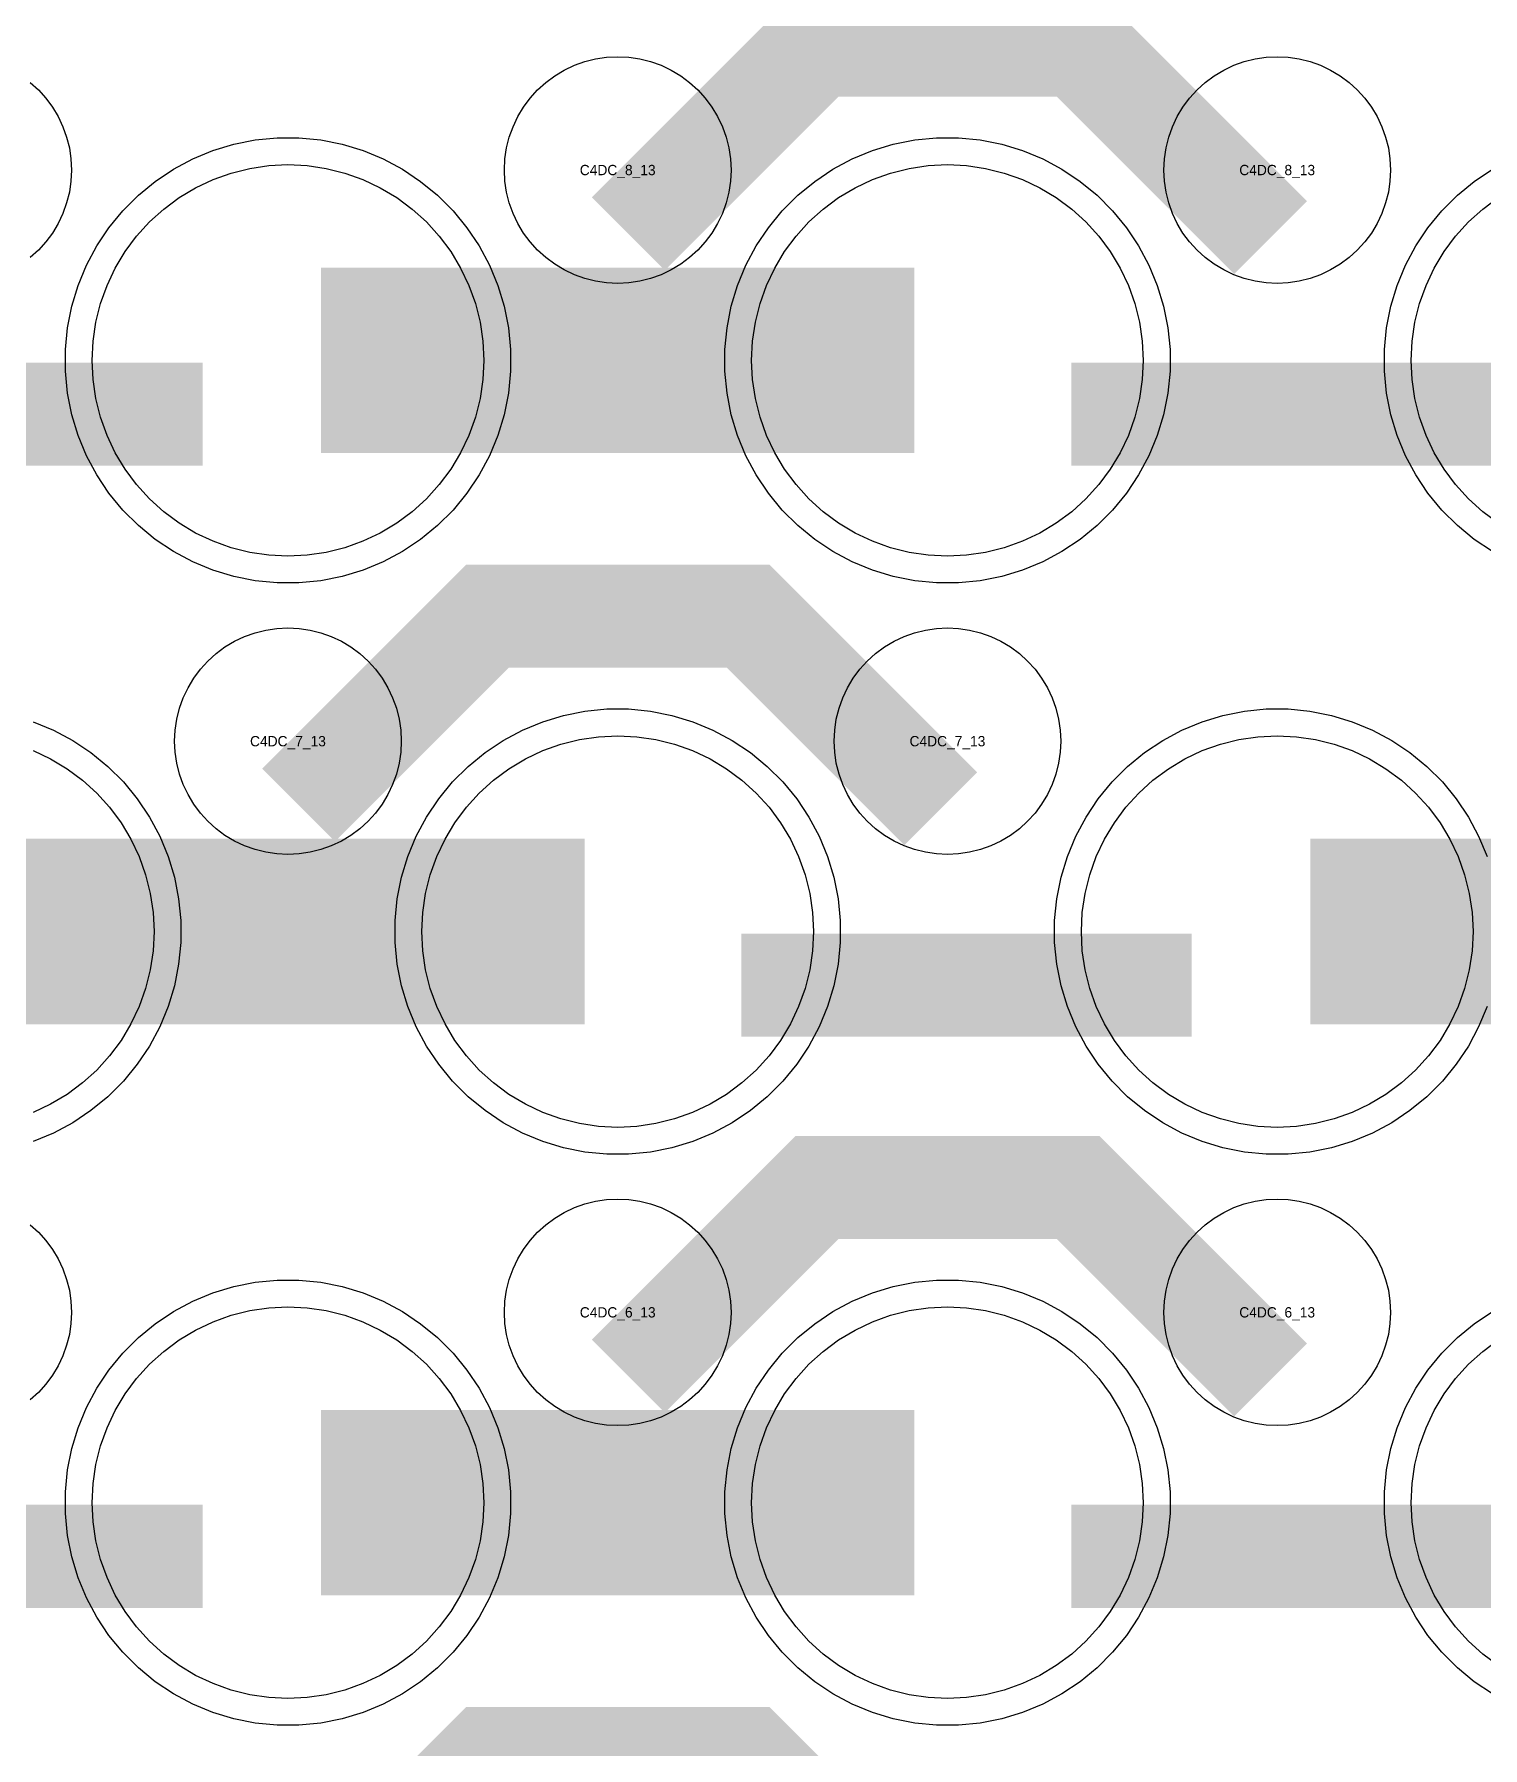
# Model space of a CAD drawing. Extents: x -11880 to 11880, y -14992 to 14992.
# Drawn here: x -7901.5 to -7550.1, y -14067.6 to -13651.9 of the extents above; entities that cross this region are included whole.
import ezdxf
from ezdxf.enums import TextEntityAlignment as Align

# ---------------------------------------------------------------- set-up
doc = ezdxf.new("R2010")
doc.units = 0
doc.header["$MEASUREMENT"] = 0
for name, color, linetype in [('GDS_775_DT_237', 138, 'CONTINUOUS'), ('RDL1_FS', 34, 'CONTINUOUS'), ('RDL_BS', 160, 'CONTINUOUS')]:
    doc.layers.add(name, color=color, linetype=linetype)

msp = doc.modelspace()

# ---------------------------------------------------------------- linework, layer by layer
at = {"layer": 'RDL1_FS', "color": 241, "true_color": 0xf7abae}
for points in [[(-7840, -13778.559), (-7844.657, -13778.33), (-7849.268, -13777.646), (-7853.791, -13776.514), (-7858.181, -13774.942), (-7862.395, -13772.95), (-7866.395, -13770.552), (-7870.14, -13767.774), (-7873.594, -13764.644), (-7876.724, -13761.19), (-7879.502, -13757.445), (-7881.9, -13753.445), (-7883.892, -13749.231), (-7885.464, -13744.841), (-7886.596, -13740.318), (-7887.28, -13735.707), (-7887.509, -13731.05), (-7887.28, -13726.393), (-7886.596, -13721.782), (-7885.464, -13717.259), (-7883.892, -13712.869), (-7881.9, -13708.655), (-7879.502, -13704.655), (-7876.724, -13700.91), (-7873.594, -13697.456), (-7870.14, -13694.326), (-7866.395, -13691.548), (-7862.395, -13689.15), (-7858.181, -13687.158), (-7853.791, -13685.586), (-7849.268, -13684.454), (-7844.657, -13683.77), (-7840, -13683.541), (-7835.343, -13683.77), (-7830.732, -13684.454), (-7826.209, -13685.586), (-7821.819, -13687.158), (-7817.605, -13689.15), (-7813.605, -13691.548), (-7809.86, -13694.326), (-7806.406, -13697.456), (-7803.276, -13700.91), (-7800.498, -13704.655), (-7798.1, -13708.655), (-7796.108, -13712.869), (-7794.536, -13717.259), (-7793.404, -13721.782), (-7792.72, -13726.393), (-7792.491, -13731.05), (-7792.72, -13735.707), (-7793.404, -13740.318), (-7794.536, -13744.841), (-7796.108, -13749.231), (-7798.1, -13753.445), (-7800.498, -13757.445), (-7803.276, -13761.19), (-7806.406, -13764.644), (-7809.86, -13767.774), (-7813.605, -13770.552), (-7817.605, -13772.95), (-7821.819, -13774.942), (-7826.209, -13776.514), (-7830.732, -13777.646), (-7835.343, -13778.33)], [(-7680, -13778.559), (-7684.657, -13778.33), (-7689.268, -13777.646), (-7693.791, -13776.514), (-7698.181, -13774.942), (-7702.395, -13772.95), (-7706.395, -13770.552), (-7710.14, -13767.774), (-7713.594, -13764.644), (-7716.724, -13761.19), (-7719.502, -13757.445), (-7721.9, -13753.445), (-7723.892, -13749.231), (-7725.464, -13744.841), (-7726.596, -13740.318), (-7727.28, -13735.707), (-7727.509, -13731.05), (-7727.28, -13726.393), (-7726.596, -13721.782), (-7725.464, -13717.259), (-7723.892, -13712.869), (-7721.9, -13708.655), (-7719.502, -13704.655), (-7716.724, -13700.91), (-7713.594, -13697.456), (-7710.14, -13694.326), (-7706.395, -13691.548), (-7702.395, -13689.15), (-7698.181, -13687.158), (-7693.791, -13685.586), (-7689.268, -13684.454), (-7684.657, -13683.77), (-7680, -13683.541), (-7675.343, -13683.77), (-7670.732, -13684.454), (-7666.209, -13685.586), (-7661.819, -13687.158), (-7657.605, -13689.15), (-7653.605, -13691.548), (-7649.86, -13694.326), (-7646.406, -13697.456), (-7643.276, -13700.91), (-7640.498, -13704.655), (-7638.1, -13708.655), (-7636.108, -13712.869), (-7634.536, -13717.259), (-7633.404, -13721.782), (-7632.72, -13726.393), (-7632.491, -13731.05), (-7632.72, -13735.707), (-7633.404, -13740.318), (-7634.536, -13744.841), (-7636.108, -13749.231), (-7638.1, -13753.445), (-7640.498, -13757.445), (-7643.276, -13761.19), (-7646.406, -13764.644), (-7649.86, -13767.774), (-7653.605, -13770.552), (-7657.605, -13772.95), (-7661.819, -13774.942), (-7666.209, -13776.514), (-7670.732, -13777.646), (-7675.343, -13778.33)], [(-7760, -13917.124), (-7764.657, -13916.895), (-7769.268, -13916.211), (-7773.791, -13915.079), (-7778.181, -13913.507), (-7782.395, -13911.515), (-7786.395, -13909.117), (-7790.14, -13906.339), (-7793.594, -13903.209), (-7796.724, -13899.755), (-7799.502, -13896.01), (-7801.9, -13892.01), (-7803.892, -13887.796), (-7805.464, -13883.406), (-7806.596, -13878.883), (-7807.28, -13874.272), (-7807.509, -13869.615), (-7807.28, -13864.958), (-7806.596, -13860.347), (-7805.464, -13855.824), (-7803.892, -13851.434), (-7801.9, -13847.22), (-7799.502, -13843.22), (-7796.724, -13839.475), (-7793.594, -13836.021), (-7790.14, -13832.891), (-7786.395, -13830.113), (-7782.395, -13827.715), (-7778.181, -13825.723), (-7773.791, -13824.151), (-7769.268, -13823.019), (-7764.657, -13822.335), (-7760, -13822.106), (-7755.343, -13822.335), (-7750.732, -13823.019), (-7746.209, -13824.151), (-7741.819, -13825.723), (-7737.605, -13827.715), (-7733.605, -13830.113), (-7729.86, -13832.891), (-7726.406, -13836.021), (-7723.276, -13839.475), (-7720.498, -13843.22), (-7718.1, -13847.22), (-7716.108, -13851.434), (-7714.536, -13855.824), (-7713.404, -13860.347), (-7712.72, -13864.958), (-7712.491, -13869.615), (-7712.72, -13874.272), (-7713.404, -13878.883), (-7714.536, -13883.406), (-7716.108, -13887.796), (-7718.1, -13892.01), (-7720.498, -13896.01), (-7723.276, -13899.755), (-7726.406, -13903.209), (-7729.86, -13906.339), (-7733.605, -13909.117), (-7737.605, -13911.515), (-7741.819, -13913.507), (-7746.209, -13915.079), (-7750.732, -13916.211), (-7755.343, -13916.895)], [(-7600, -13917.124), (-7604.657, -13916.895), (-7609.268, -13916.211), (-7613.791, -13915.079), (-7618.181, -13913.507), (-7622.395, -13911.515), (-7626.395, -13909.117), (-7630.14, -13906.339), (-7633.594, -13903.209), (-7636.724, -13899.755), (-7639.502, -13896.01), (-7641.9, -13892.01), (-7643.892, -13887.796), (-7645.464, -13883.406), (-7646.596, -13878.883), (-7647.28, -13874.272), (-7647.509, -13869.615), (-7647.28, -13864.958), (-7646.596, -13860.347), (-7645.464, -13855.824), (-7643.892, -13851.434), (-7641.9, -13847.22), (-7639.502, -13843.22), (-7636.724, -13839.475), (-7633.594, -13836.021), (-7630.14, -13832.891), (-7626.395, -13830.113), (-7622.395, -13827.715), (-7618.181, -13825.723), (-7613.791, -13824.151), (-7609.268, -13823.019), (-7604.657, -13822.335), (-7600, -13822.106), (-7595.343, -13822.335), (-7590.732, -13823.019), (-7586.209, -13824.151), (-7581.819, -13825.723), (-7577.605, -13827.715), (-7573.605, -13830.113), (-7569.86, -13832.891), (-7566.406, -13836.021), (-7563.276, -13839.475), (-7560.498, -13843.22), (-7558.1, -13847.22), (-7556.108, -13851.434), (-7554.536, -13855.824), (-7553.404, -13860.347), (-7552.72, -13864.958), (-7552.491, -13869.615), (-7552.72, -13874.272), (-7553.404, -13878.883), (-7554.536, -13883.406), (-7556.108, -13887.796), (-7558.1, -13892.01), (-7560.498, -13896.01), (-7563.276, -13899.755), (-7566.406, -13903.209), (-7569.86, -13906.339), (-7573.605, -13909.117), (-7577.605, -13911.515), (-7581.819, -13913.507), (-7586.209, -13915.079), (-7590.732, -13916.211), (-7595.343, -13916.895)], [(-7840, -14055.689), (-7844.657, -14055.46), (-7849.268, -14054.776), (-7853.791, -14053.644), (-7858.181, -14052.072), (-7862.395, -14050.08), (-7866.395, -14047.682), (-7870.14, -14044.904), (-7873.594, -14041.774), (-7876.724, -14038.32), (-7879.502, -14034.575), (-7881.9, -14030.575), (-7883.892, -14026.361), (-7885.464, -14021.971), (-7886.596, -14017.448), (-7887.28, -14012.837), (-7887.509, -14008.18), (-7887.28, -14003.523), (-7886.596, -13998.912), (-7885.464, -13994.389), (-7883.892, -13989.999), (-7881.9, -13985.785), (-7879.502, -13981.785), (-7876.724, -13978.04), (-7873.594, -13974.586), (-7870.14, -13971.456), (-7866.395, -13968.678), (-7862.395, -13966.28), (-7858.181, -13964.288), (-7853.791, -13962.716), (-7849.268, -13961.584), (-7844.657, -13960.9), (-7840, -13960.671), (-7835.343, -13960.9), (-7830.732, -13961.584), (-7826.209, -13962.716), (-7821.819, -13964.288), (-7817.605, -13966.28), (-7813.605, -13968.678), (-7809.86, -13971.456), (-7806.406, -13974.586), (-7803.276, -13978.04), (-7800.498, -13981.785), (-7798.1, -13985.785), (-7796.108, -13989.999), (-7794.536, -13994.389), (-7793.404, -13998.912), (-7792.72, -14003.523), (-7792.491, -14008.18), (-7792.72, -14012.837), (-7793.404, -14017.448), (-7794.536, -14021.971), (-7796.108, -14026.361), (-7798.1, -14030.575), (-7800.498, -14034.575), (-7803.276, -14038.32), (-7806.406, -14041.774), (-7809.86, -14044.904), (-7813.605, -14047.682), (-7817.605, -14050.08), (-7821.819, -14052.072), (-7826.209, -14053.644), (-7830.732, -14054.776), (-7835.343, -14055.46)], [(-7680, -14055.689), (-7684.657, -14055.46), (-7689.268, -14054.776), (-7693.791, -14053.644), (-7698.181, -14052.072), (-7702.395, -14050.08), (-7706.395, -14047.682), (-7710.14, -14044.904), (-7713.594, -14041.774), (-7716.724, -14038.32), (-7719.502, -14034.575), (-7721.9, -14030.575), (-7723.892, -14026.361), (-7725.464, -14021.971), (-7726.596, -14017.448), (-7727.28, -14012.837), (-7727.509, -14008.18), (-7727.28, -14003.523), (-7726.596, -13998.912), (-7725.464, -13994.389), (-7723.892, -13989.999), (-7721.9, -13985.785), (-7719.502, -13981.785), (-7716.724, -13978.04), (-7713.594, -13974.586), (-7710.14, -13971.456), (-7706.395, -13968.678), (-7702.395, -13966.28), (-7698.181, -13964.288), (-7693.791, -13962.716), (-7689.268, -13961.584), (-7684.657, -13960.9), (-7680, -13960.671), (-7675.343, -13960.9), (-7670.732, -13961.584), (-7666.209, -13962.716), (-7661.819, -13964.288), (-7657.605, -13966.28), (-7653.605, -13968.678), (-7649.86, -13971.456), (-7646.406, -13974.586), (-7643.276, -13978.04), (-7640.498, -13981.785), (-7638.1, -13985.785), (-7636.108, -13989.999), (-7634.536, -13994.389), (-7633.404, -13998.912), (-7632.72, -14003.523), (-7632.491, -14008.18), (-7632.72, -14012.837), (-7633.404, -14017.448), (-7634.536, -14021.971), (-7636.108, -14026.361), (-7638.1, -14030.575), (-7640.498, -14034.575), (-7643.276, -14038.32), (-7646.406, -14041.774), (-7649.86, -14044.904), (-7653.605, -14047.682), (-7657.605, -14050.08), (-7661.819, -14052.072), (-7666.209, -14053.644), (-7670.732, -14054.776), (-7675.343, -14055.46)]]:
    msp.add_lwpolyline(points, close=True, dxfattribs=at)
for points in [[(-7546.395, -13770.552), (-7550.14, -13767.774), (-7553.594, -13764.644), (-7556.724, -13761.19), (-7559.502, -13757.445), (-7561.9, -13753.445), (-7563.892, -13749.231), (-7565.464, -13744.841), (-7566.596, -13740.318), (-7567.28, -13735.707), (-7567.509, -13731.05), (-7567.28, -13726.393), (-7566.596, -13721.782), (-7565.464, -13717.259), (-7563.892, -13712.869), (-7561.9, -13708.655), (-7559.502, -13704.655), (-7556.724, -13700.91), (-7553.594, -13697.456), (-7550.14, -13694.326), (-7546.395, -13691.548)], [(-7901.819, -13825.723), (-7897.605, -13827.715), (-7893.605, -13830.113), (-7889.86, -13832.891), (-7886.406, -13836.021), (-7883.276, -13839.475), (-7880.498, -13843.22), (-7878.1, -13847.22), (-7876.108, -13851.434), (-7874.536, -13855.824), (-7873.404, -13860.347), (-7872.72, -13864.958), (-7872.491, -13869.615), (-7872.72, -13874.272), (-7873.404, -13878.883), (-7874.536, -13883.406), (-7876.108, -13887.796), (-7878.1, -13892.01), (-7880.498, -13896.01), (-7883.276, -13899.755), (-7886.406, -13903.209), (-7889.86, -13906.339), (-7893.605, -13909.117), (-7897.605, -13911.515), (-7901.819, -13913.507)], [(-7546.395, -14047.682), (-7550.14, -14044.904), (-7553.594, -14041.774), (-7556.724, -14038.32), (-7559.502, -14034.575), (-7561.9, -14030.575), (-7563.892, -14026.361), (-7565.464, -14021.971), (-7566.596, -14017.448), (-7567.28, -14012.837), (-7567.509, -14008.18), (-7567.28, -14003.523), (-7566.596, -13998.912), (-7565.464, -13994.389), (-7563.892, -13989.999), (-7561.9, -13985.785), (-7559.502, -13981.785), (-7556.724, -13978.04), (-7553.594, -13974.586), (-7550.14, -13971.456), (-7546.395, -13968.678)]]:
    msp.add_lwpolyline(points, dxfattribs=at)
for points in [[(-7831.998, -13731.05, 45, 45, 0), (-7759.998, -13731.05, 45, 45, 0)], [(-7759.998, -13731.05, 45, 45, 0), (-7687.998, -13731.05, 45, 45, 0)], [(-7911.998, -13869.615, 45, 45, 0), (-7839.998, -13869.615, 45, 45, 0)], [(-7839.998, -13869.615, 45, 45, 0), (-7767.998, -13869.615, 45, 45, 0)], [(-7591.998, -13869.615, 45, 45, 0), (-7519.998, -13869.615, 45, 45, 0)], [(-7831.998, -14008.18, 45, 45, 0), (-7759.998, -14008.18, 45, 45, 0)], [(-7759.998, -14008.18, 45, 45, 0), (-7687.998, -14008.18, 45, 45, 0)]]:
    msp.add_lwpolyline(points, format="xyseb", dxfattribs=at)
at = {"layer": 'RDL_BS'}
for points in [[(-7757.438, -13700.364, 25, 25, 0), (-7711.623, -13654.549, 25, 25, 0), (-7678.07, -13654.549, 25, 25, 0)], [(-7601.599, -13701.263, 25, 25, 0), (-7648.313, -13654.549, 25, 25, 0), (-7678.071, -13654.549, 25, 25, 0)], [(-7837.438, -13838.929, 25, 25, 0), (-7791.623, -13793.114, 25, 25, 0), (-7758.07, -13793.114, 25, 25, 0)], [(-7681.599, -13839.828, 25, 25, 0), (-7728.313, -13793.114, 25, 25, 0), (-7758.071, -13793.114, 25, 25, 0)], [(-7757.438, -13977.494, 25, 25, 0), (-7711.623, -13931.679, 25, 25, 0), (-7678.07, -13931.679, 25, 25, 0)], [(-7601.599, -13978.393, 25, 25, 0), (-7648.313, -13931.679, 25, 25, 0), (-7678.071, -13931.679, 25, 25, 0)], [(-7837.438, -14116.059, 25, 25, 0), (-7791.623, -14070.244, 25, 25, 0), (-7758.07, -14070.244, 25, 25, 0)], [(-7681.599, -14116.958, 25, 25, 0), (-7728.313, -14070.244, 25, 25, 0), (-7758.071, -14070.244, 25, 25, 0)]]:
    msp.add_lwpolyline(points, format="xyseb", dxfattribs=at)
for points in [[(-7760, -13712.356), (-7762.693, -13712.224), (-7765.365, -13711.828), (-7767.984, -13711.171), (-7770.519, -13710.264), (-7772.956, -13709.112), (-7775.28, -13707.719), (-7777.443, -13706.116), (-7779.442, -13704.304), (-7781.254, -13702.305), (-7782.857, -13700.142), (-7784.25, -13697.818), (-7785.402, -13695.381), (-7786.309, -13692.846), (-7786.966, -13690.227), (-7787.362, -13687.555), (-7787.494, -13684.862), (-7787.362, -13682.169), (-7786.966, -13679.497), (-7786.309, -13676.878), (-7785.402, -13674.343), (-7784.25, -13671.906), (-7782.857, -13669.582), (-7781.254, -13667.419), (-7779.442, -13665.42), (-7777.443, -13663.608), (-7775.28, -13662.005), (-7772.956, -13660.612), (-7770.519, -13659.46), (-7767.984, -13658.553), (-7765.365, -13657.896), (-7762.693, -13657.5), (-7760, -13657.368), (-7757.307, -13657.5), (-7754.635, -13657.896), (-7752.016, -13658.553), (-7749.481, -13659.46), (-7747.044, -13660.612), (-7744.72, -13662.005), (-7742.557, -13663.608), (-7740.558, -13665.42), (-7738.746, -13667.419), (-7737.143, -13669.582), (-7735.75, -13671.906), (-7734.598, -13674.343), (-7733.691, -13676.878), (-7733.034, -13679.497), (-7732.638, -13682.169), (-7732.506, -13684.862), (-7732.638, -13687.555), (-7733.034, -13690.227), (-7733.691, -13692.846), (-7734.598, -13695.381), (-7735.75, -13697.818), (-7737.143, -13700.142), (-7738.746, -13702.305), (-7740.558, -13704.304), (-7742.557, -13706.116), (-7744.72, -13707.719), (-7747.044, -13709.112), (-7749.481, -13710.264), (-7752.016, -13711.171), (-7754.635, -13711.828), (-7757.307, -13712.224)], [(-7600, -13712.356), (-7602.693, -13712.224), (-7605.365, -13711.828), (-7607.984, -13711.171), (-7610.519, -13710.264), (-7612.956, -13709.112), (-7615.28, -13707.719), (-7617.443, -13706.116), (-7619.442, -13704.304), (-7621.254, -13702.305), (-7622.857, -13700.142), (-7624.25, -13697.818), (-7625.402, -13695.381), (-7626.309, -13692.846), (-7626.966, -13690.227), (-7627.362, -13687.555), (-7627.494, -13684.862), (-7627.362, -13682.169), (-7626.966, -13679.497), (-7626.309, -13676.878), (-7625.402, -13674.343), (-7624.25, -13671.906), (-7622.857, -13669.582), (-7621.254, -13667.419), (-7619.442, -13665.42), (-7617.443, -13663.608), (-7615.28, -13662.005), (-7612.956, -13660.612), (-7610.519, -13659.46), (-7607.984, -13658.553), (-7605.365, -13657.896), (-7602.693, -13657.5), (-7600, -13657.368), (-7597.307, -13657.5), (-7594.635, -13657.896), (-7592.016, -13658.553), (-7589.481, -13659.46), (-7587.044, -13660.612), (-7584.72, -13662.005), (-7582.557, -13663.608), (-7580.558, -13665.42), (-7578.746, -13667.419), (-7577.143, -13669.582), (-7575.75, -13671.906), (-7574.598, -13674.343), (-7573.691, -13676.878), (-7573.034, -13679.497), (-7572.638, -13682.169), (-7572.506, -13684.862), (-7572.638, -13687.555), (-7573.034, -13690.227), (-7573.691, -13692.846), (-7574.598, -13695.381), (-7575.75, -13697.818), (-7577.143, -13700.142), (-7578.746, -13702.305), (-7580.558, -13704.304), (-7582.557, -13706.116), (-7584.72, -13707.719), (-7587.044, -13709.112), (-7589.481, -13710.264), (-7592.016, -13711.171), (-7594.635, -13711.828), (-7597.307, -13712.224)], [(-7840, -13850.921), (-7842.693, -13850.789), (-7845.365, -13850.393), (-7847.984, -13849.736), (-7850.519, -13848.829), (-7852.956, -13847.677), (-7855.28, -13846.284), (-7857.443, -13844.681), (-7859.442, -13842.869), (-7861.254, -13840.87), (-7862.857, -13838.707), (-7864.25, -13836.383), (-7865.402, -13833.946), (-7866.309, -13831.411), (-7866.966, -13828.792), (-7867.362, -13826.12), (-7867.494, -13823.427), (-7867.362, -13820.734), (-7866.966, -13818.062), (-7866.309, -13815.443), (-7865.402, -13812.908), (-7864.25, -13810.471), (-7862.857, -13808.147), (-7861.254, -13805.984), (-7859.442, -13803.985), (-7857.443, -13802.173), (-7855.28, -13800.57), (-7852.956, -13799.177), (-7850.519, -13798.025), (-7847.984, -13797.118), (-7845.365, -13796.461), (-7842.693, -13796.065), (-7840, -13795.933), (-7837.307, -13796.065), (-7834.635, -13796.461), (-7832.016, -13797.118), (-7829.481, -13798.025), (-7827.044, -13799.177), (-7824.72, -13800.57), (-7822.557, -13802.173), (-7820.558, -13803.985), (-7818.746, -13805.984), (-7817.143, -13808.147), (-7815.75, -13810.471), (-7814.598, -13812.908), (-7813.691, -13815.443), (-7813.034, -13818.062), (-7812.638, -13820.734), (-7812.506, -13823.427), (-7812.638, -13826.12), (-7813.034, -13828.792), (-7813.691, -13831.411), (-7814.598, -13833.946), (-7815.75, -13836.383), (-7817.143, -13838.707), (-7818.746, -13840.87), (-7820.558, -13842.869), (-7822.557, -13844.681), (-7824.72, -13846.284), (-7827.044, -13847.677), (-7829.481, -13848.829), (-7832.016, -13849.736), (-7834.635, -13850.393), (-7837.307, -13850.789)], [(-7680, -13850.921), (-7682.693, -13850.789), (-7685.365, -13850.393), (-7687.984, -13849.736), (-7690.519, -13848.829), (-7692.956, -13847.677), (-7695.28, -13846.284), (-7697.443, -13844.681), (-7699.442, -13842.869), (-7701.254, -13840.87), (-7702.857, -13838.707), (-7704.25, -13836.383), (-7705.402, -13833.946), (-7706.309, -13831.411), (-7706.966, -13828.792), (-7707.362, -13826.12), (-7707.494, -13823.427), (-7707.362, -13820.734), (-7706.966, -13818.062), (-7706.309, -13815.443), (-7705.402, -13812.908), (-7704.25, -13810.471), (-7702.857, -13808.147), (-7701.254, -13805.984), (-7699.442, -13803.985), (-7697.443, -13802.173), (-7695.28, -13800.57), (-7692.956, -13799.177), (-7690.519, -13798.025), (-7687.984, -13797.118), (-7685.365, -13796.461), (-7682.693, -13796.065), (-7680, -13795.933), (-7677.307, -13796.065), (-7674.635, -13796.461), (-7672.016, -13797.118), (-7669.481, -13798.025), (-7667.044, -13799.177), (-7664.72, -13800.57), (-7662.557, -13802.173), (-7660.558, -13803.985), (-7658.746, -13805.984), (-7657.143, -13808.147), (-7655.75, -13810.471), (-7654.598, -13812.908), (-7653.691, -13815.443), (-7653.034, -13818.062), (-7652.638, -13820.734), (-7652.506, -13823.427), (-7652.638, -13826.12), (-7653.034, -13828.792), (-7653.691, -13831.411), (-7654.598, -13833.946), (-7655.75, -13836.383), (-7657.143, -13838.707), (-7658.746, -13840.87), (-7660.558, -13842.869), (-7662.557, -13844.681), (-7664.72, -13846.284), (-7667.044, -13847.677), (-7669.481, -13848.829), (-7672.016, -13849.736), (-7674.635, -13850.393), (-7677.307, -13850.789)], [(-7760, -13989.486), (-7762.693, -13989.354), (-7765.365, -13988.958), (-7767.984, -13988.301), (-7770.519, -13987.394), (-7772.956, -13986.242), (-7775.28, -13984.849), (-7777.443, -13983.246), (-7779.442, -13981.434), (-7781.254, -13979.435), (-7782.857, -13977.272), (-7784.25, -13974.948), (-7785.402, -13972.511), (-7786.309, -13969.976), (-7786.966, -13967.357), (-7787.362, -13964.685), (-7787.494, -13961.992), (-7787.362, -13959.299), (-7786.966, -13956.627), (-7786.309, -13954.008), (-7785.402, -13951.473), (-7784.25, -13949.036), (-7782.857, -13946.712), (-7781.254, -13944.549), (-7779.442, -13942.55), (-7777.443, -13940.738), (-7775.28, -13939.135), (-7772.956, -13937.742), (-7770.519, -13936.59), (-7767.984, -13935.683), (-7765.365, -13935.026), (-7762.693, -13934.63), (-7760, -13934.498), (-7757.307, -13934.63), (-7754.635, -13935.026), (-7752.016, -13935.683), (-7749.481, -13936.59), (-7747.044, -13937.742), (-7744.72, -13939.135), (-7742.557, -13940.738), (-7740.558, -13942.55), (-7738.746, -13944.549), (-7737.143, -13946.712), (-7735.75, -13949.036), (-7734.598, -13951.473), (-7733.691, -13954.008), (-7733.034, -13956.627), (-7732.638, -13959.299), (-7732.506, -13961.992), (-7732.638, -13964.685), (-7733.034, -13967.357), (-7733.691, -13969.976), (-7734.598, -13972.511), (-7735.75, -13974.948), (-7737.143, -13977.272), (-7738.746, -13979.435), (-7740.558, -13981.434), (-7742.557, -13983.246), (-7744.72, -13984.849), (-7747.044, -13986.242), (-7749.481, -13987.394), (-7752.016, -13988.301), (-7754.635, -13988.958), (-7757.307, -13989.354)], [(-7600, -13989.486), (-7602.693, -13989.354), (-7605.365, -13988.958), (-7607.984, -13988.301), (-7610.519, -13987.394), (-7612.956, -13986.242), (-7615.28, -13984.849), (-7617.443, -13983.246), (-7619.442, -13981.434), (-7621.254, -13979.435), (-7622.857, -13977.272), (-7624.25, -13974.948), (-7625.402, -13972.511), (-7626.309, -13969.976), (-7626.966, -13967.357), (-7627.362, -13964.685), (-7627.494, -13961.992), (-7627.362, -13959.299), (-7626.966, -13956.627), (-7626.309, -13954.008), (-7625.402, -13951.473), (-7624.25, -13949.036), (-7622.857, -13946.712), (-7621.254, -13944.549), (-7619.442, -13942.55), (-7617.443, -13940.738), (-7615.28, -13939.135), (-7612.956, -13937.742), (-7610.519, -13936.59), (-7607.984, -13935.683), (-7605.365, -13935.026), (-7602.693, -13934.63), (-7600, -13934.498), (-7597.307, -13934.63), (-7594.635, -13935.026), (-7592.016, -13935.683), (-7589.481, -13936.59), (-7587.044, -13937.742), (-7584.72, -13939.135), (-7582.557, -13940.738), (-7580.558, -13942.55), (-7578.746, -13944.549), (-7577.143, -13946.712), (-7575.75, -13949.036), (-7574.598, -13951.473), (-7573.691, -13954.008), (-7573.034, -13956.627), (-7572.638, -13959.299), (-7572.506, -13961.992), (-7572.638, -13964.685), (-7573.034, -13967.357), (-7573.691, -13969.976), (-7574.598, -13972.511), (-7575.75, -13974.948), (-7577.143, -13977.272), (-7578.746, -13979.435), (-7580.558, -13981.434), (-7582.557, -13983.246), (-7584.72, -13984.849), (-7587.044, -13986.242), (-7589.481, -13987.394), (-7592.016, -13988.301), (-7594.635, -13988.958), (-7597.307, -13989.354)]]:
    msp.add_lwpolyline(points, close=True, dxfattribs=at)
for points in [[(-7902.557, -13663.608), (-7900.558, -13665.42), (-7898.746, -13667.419), (-7897.143, -13669.582), (-7895.75, -13671.906), (-7894.598, -13674.343), (-7893.691, -13676.878), (-7893.034, -13679.497), (-7892.638, -13682.169), (-7892.506, -13684.862), (-7892.638, -13687.555), (-7893.034, -13690.227), (-7893.691, -13692.846), (-7894.598, -13695.381), (-7895.75, -13697.818), (-7897.143, -13700.142), (-7898.746, -13702.305), (-7900.558, -13704.304), (-7902.557, -13706.116)], [(-7902.557, -13940.738), (-7900.558, -13942.55), (-7898.746, -13944.549), (-7897.143, -13946.712), (-7895.75, -13949.036), (-7894.598, -13951.473), (-7893.691, -13954.008), (-7893.034, -13956.627), (-7892.638, -13959.299), (-7892.506, -13961.992), (-7892.638, -13964.685), (-7893.034, -13967.357), (-7893.691, -13969.976), (-7894.598, -13972.511), (-7895.75, -13974.948), (-7897.143, -13977.272), (-7898.746, -13979.435), (-7900.558, -13981.434), (-7902.557, -13983.246)]]:
    msp.add_lwpolyline(points, dxfattribs=at)
at = {"layer": 'RDL_BS', "color": 241, "true_color": 0xf7abae}
for points in [[(-7842.644, -13785.05), (-7847.938, -13784.533), (-7853.165, -13783.487), (-7858.205, -13781.956), (-7863.115, -13779.925), (-7867.777, -13777.433), (-7872.191, -13774.486), (-7876.292, -13771.124), (-7880.074, -13767.342), (-7883.436, -13763.241), (-7886.383, -13758.827), (-7888.875, -13754.165), (-7890.906, -13749.255), (-7892.437, -13744.215), (-7893.483, -13738.988), (-7894, -13733.694), (-7894, -13728.406), (-7893.483, -13723.112), (-7892.437, -13717.885), (-7890.906, -13712.845), (-7888.875, -13707.935), (-7886.383, -13703.273), (-7883.436, -13698.859), (-7880.074, -13694.758), (-7876.292, -13690.976), (-7872.191, -13687.614), (-7867.777, -13684.667), (-7863.115, -13682.175), (-7858.205, -13680.144), (-7853.165, -13678.613), (-7847.938, -13677.567), (-7842.644, -13677.05), (-7837.356, -13677.05), (-7832.062, -13677.567), (-7826.835, -13678.613), (-7821.795, -13680.144), (-7816.885, -13682.175), (-7812.223, -13684.667), (-7807.809, -13687.614), (-7803.708, -13690.976), (-7799.926, -13694.758), (-7796.564, -13698.859), (-7793.617, -13703.273), (-7791.125, -13707.935), (-7789.094, -13712.845), (-7787.563, -13717.885), (-7786.517, -13723.112), (-7786, -13728.406), (-7786, -13733.694), (-7786.517, -13738.988), (-7787.563, -13744.215), (-7789.094, -13749.255), (-7791.125, -13754.165), (-7793.617, -13758.827), (-7796.564, -13763.241), (-7799.926, -13767.342), (-7803.708, -13771.124), (-7807.809, -13774.486), (-7812.223, -13777.433), (-7816.885, -13779.925), (-7821.795, -13781.956), (-7826.835, -13783.487), (-7832.062, -13784.533), (-7837.356, -13785.05)], [(-7682.644, -13785.05), (-7687.938, -13784.533), (-7693.165, -13783.487), (-7698.205, -13781.956), (-7703.115, -13779.925), (-7707.777, -13777.433), (-7712.191, -13774.486), (-7716.292, -13771.124), (-7720.074, -13767.342), (-7723.436, -13763.241), (-7726.383, -13758.827), (-7728.875, -13754.165), (-7730.906, -13749.255), (-7732.437, -13744.215), (-7733.483, -13738.988), (-7734, -13733.694), (-7734, -13728.406), (-7733.483, -13723.112), (-7732.437, -13717.885), (-7730.906, -13712.845), (-7728.875, -13707.935), (-7726.383, -13703.273), (-7723.436, -13698.859), (-7720.074, -13694.758), (-7716.292, -13690.976), (-7712.191, -13687.614), (-7707.777, -13684.667), (-7703.115, -13682.175), (-7698.205, -13680.144), (-7693.165, -13678.613), (-7687.938, -13677.567), (-7682.644, -13677.05), (-7677.356, -13677.05), (-7672.062, -13677.567), (-7666.835, -13678.613), (-7661.795, -13680.144), (-7656.885, -13682.175), (-7652.223, -13684.667), (-7647.809, -13687.614), (-7643.708, -13690.976), (-7639.926, -13694.758), (-7636.564, -13698.859), (-7633.617, -13703.273), (-7631.125, -13707.935), (-7629.094, -13712.845), (-7627.563, -13717.885), (-7626.517, -13723.112), (-7626, -13728.406), (-7626, -13733.694), (-7626.517, -13738.988), (-7627.563, -13744.215), (-7629.094, -13749.255), (-7631.125, -13754.165), (-7633.617, -13758.827), (-7636.564, -13763.241), (-7639.926, -13767.342), (-7643.708, -13771.124), (-7647.809, -13774.486), (-7652.223, -13777.433), (-7656.885, -13779.925), (-7661.795, -13781.956), (-7666.835, -13783.487), (-7672.062, -13784.533), (-7677.356, -13785.05)], [(-7762.644, -13923.615), (-7767.938, -13923.098), (-7773.165, -13922.052), (-7778.205, -13920.521), (-7783.115, -13918.49), (-7787.777, -13915.998), (-7792.191, -13913.051), (-7796.292, -13909.689), (-7800.074, -13905.907), (-7803.436, -13901.806), (-7806.383, -13897.392), (-7808.875, -13892.73), (-7810.906, -13887.82), (-7812.437, -13882.78), (-7813.483, -13877.553), (-7814, -13872.259), (-7814, -13866.971), (-7813.483, -13861.677), (-7812.437, -13856.45), (-7810.906, -13851.41), (-7808.875, -13846.5), (-7806.383, -13841.838), (-7803.436, -13837.424), (-7800.074, -13833.323), (-7796.292, -13829.541), (-7792.191, -13826.179), (-7787.777, -13823.232), (-7783.115, -13820.74), (-7778.205, -13818.709), (-7773.165, -13817.178), (-7767.938, -13816.132), (-7762.644, -13815.615), (-7757.356, -13815.615), (-7752.062, -13816.132), (-7746.835, -13817.178), (-7741.795, -13818.709), (-7736.885, -13820.74), (-7732.223, -13823.232), (-7727.809, -13826.179), (-7723.708, -13829.541), (-7719.926, -13833.323), (-7716.564, -13837.424), (-7713.617, -13841.838), (-7711.125, -13846.5), (-7709.094, -13851.41), (-7707.563, -13856.45), (-7706.517, -13861.677), (-7706, -13866.971), (-7706, -13872.259), (-7706.517, -13877.553), (-7707.563, -13882.78), (-7709.094, -13887.82), (-7711.125, -13892.73), (-7713.617, -13897.392), (-7716.564, -13901.806), (-7719.926, -13905.907), (-7723.708, -13909.689), (-7727.809, -13913.051), (-7732.223, -13915.998), (-7736.885, -13918.49), (-7741.795, -13920.521), (-7746.835, -13922.052), (-7752.062, -13923.098), (-7757.356, -13923.615)], [(-7842.644, -14062.18), (-7847.938, -14061.663), (-7853.165, -14060.617), (-7858.205, -14059.086), (-7863.115, -14057.055), (-7867.777, -14054.563), (-7872.191, -14051.616), (-7876.292, -14048.254), (-7880.074, -14044.472), (-7883.436, -14040.371), (-7886.383, -14035.957), (-7888.875, -14031.295), (-7890.906, -14026.385), (-7892.437, -14021.345), (-7893.483, -14016.118), (-7894, -14010.824), (-7894, -14005.536), (-7893.483, -14000.242), (-7892.437, -13995.015), (-7890.906, -13989.975), (-7888.875, -13985.065), (-7886.383, -13980.403), (-7883.436, -13975.989), (-7880.074, -13971.888), (-7876.292, -13968.106), (-7872.191, -13964.744), (-7867.777, -13961.797), (-7863.115, -13959.305), (-7858.205, -13957.274), (-7853.165, -13955.743), (-7847.938, -13954.697), (-7842.644, -13954.18), (-7837.356, -13954.18), (-7832.062, -13954.697), (-7826.835, -13955.743), (-7821.795, -13957.274), (-7816.885, -13959.305), (-7812.223, -13961.797), (-7807.809, -13964.744), (-7803.708, -13968.106), (-7799.926, -13971.888), (-7796.564, -13975.989), (-7793.617, -13980.403), (-7791.125, -13985.065), (-7789.094, -13989.975), (-7787.563, -13995.015), (-7786.517, -14000.242), (-7786, -14005.536), (-7786, -14010.824), (-7786.517, -14016.118), (-7787.563, -14021.345), (-7789.094, -14026.385), (-7791.125, -14031.295), (-7793.617, -14035.957), (-7796.564, -14040.371), (-7799.926, -14044.472), (-7803.708, -14048.254), (-7807.809, -14051.616), (-7812.223, -14054.563), (-7816.885, -14057.055), (-7821.795, -14059.086), (-7826.835, -14060.617), (-7832.062, -14061.663), (-7837.356, -14062.18)], [(-7682.644, -14062.18), (-7687.938, -14061.663), (-7693.165, -14060.617), (-7698.205, -14059.086), (-7703.115, -14057.055), (-7707.777, -14054.563), (-7712.191, -14051.616), (-7716.292, -14048.254), (-7720.074, -14044.472), (-7723.436, -14040.371), (-7726.383, -14035.957), (-7728.875, -14031.295), (-7730.906, -14026.385), (-7732.437, -14021.345), (-7733.483, -14016.118), (-7734, -14010.824), (-7734, -14005.536), (-7733.483, -14000.242), (-7732.437, -13995.015), (-7730.906, -13989.975), (-7728.875, -13985.065), (-7726.383, -13980.403), (-7723.436, -13975.989), (-7720.074, -13971.888), (-7716.292, -13968.106), (-7712.191, -13964.744), (-7707.777, -13961.797), (-7703.115, -13959.305), (-7698.205, -13957.274), (-7693.165, -13955.743), (-7687.938, -13954.697), (-7682.644, -13954.18), (-7677.356, -13954.18), (-7672.062, -13954.697), (-7666.835, -13955.743), (-7661.795, -13957.274), (-7656.885, -13959.305), (-7652.223, -13961.797), (-7647.809, -13964.744), (-7643.708, -13968.106), (-7639.926, -13971.888), (-7636.564, -13975.989), (-7633.617, -13980.403), (-7631.125, -13985.065), (-7629.094, -13989.975), (-7627.563, -13995.015), (-7626.517, -14000.242), (-7626, -14005.536), (-7626, -14010.824), (-7626.517, -14016.118), (-7627.563, -14021.345), (-7629.094, -14026.385), (-7631.125, -14031.295), (-7633.617, -14035.957), (-7636.564, -14040.371), (-7639.926, -14044.472), (-7643.708, -14048.254), (-7647.809, -14051.616), (-7652.223, -14054.563), (-7656.885, -14057.055), (-7661.795, -14059.086), (-7666.835, -14060.617), (-7672.062, -14061.663), (-7677.356, -14062.18)]]:
    msp.add_lwpolyline(points, close=True, dxfattribs=at)
for points in [[(-7547.777, -13777.433), (-7552.191, -13774.486), (-7556.292, -13771.124), (-7560.074, -13767.342), (-7563.436, -13763.241), (-7566.383, -13758.827), (-7568.875, -13754.165), (-7570.906, -13749.255), (-7572.437, -13744.215), (-7573.483, -13738.988), (-7574, -13733.694), (-7574, -13728.406), (-7573.483, -13723.112), (-7572.437, -13717.885), (-7570.906, -13712.845), (-7568.875, -13707.935), (-7566.383, -13703.273), (-7563.436, -13698.859), (-7560.074, -13694.758), (-7556.292, -13690.976), (-7552.191, -13687.614), (-7547.777, -13684.667)], [(-7549.094, -13887.82), (-7551.125, -13892.73), (-7553.617, -13897.392), (-7556.564, -13901.806), (-7559.926, -13905.907), (-7563.708, -13909.689), (-7567.809, -13913.051), (-7572.223, -13915.998), (-7576.885, -13918.49), (-7581.795, -13920.521), (-7586.835, -13922.052), (-7592.062, -13923.098), (-7597.356, -13923.615), (-7602.644, -13923.615), (-7607.938, -13923.098), (-7613.165, -13922.052), (-7618.205, -13920.521), (-7623.115, -13918.49), (-7627.777, -13915.998), (-7632.191, -13913.051), (-7636.292, -13909.689), (-7640.074, -13905.907), (-7643.436, -13901.806), (-7646.383, -13897.392), (-7648.875, -13892.73), (-7650.906, -13887.82), (-7652.437, -13882.78), (-7653.483, -13877.553), (-7654, -13872.259), (-7654, -13866.971), (-7653.483, -13861.677), (-7652.437, -13856.45), (-7650.906, -13851.41), (-7648.875, -13846.5), (-7646.383, -13841.838), (-7643.436, -13837.424), (-7640.074, -13833.323), (-7636.292, -13829.541), (-7632.191, -13826.179), (-7627.777, -13823.232), (-7623.115, -13820.74), (-7618.205, -13818.709), (-7613.165, -13817.178), (-7607.938, -13816.132), (-7602.644, -13815.615), (-7597.356, -13815.615), (-7592.062, -13816.132), (-7586.835, -13817.178), (-7581.795, -13818.709), (-7576.885, -13820.74), (-7572.223, -13823.232), (-7567.809, -13826.179), (-7563.708, -13829.541), (-7559.926, -13833.323), (-7556.564, -13837.424), (-7553.617, -13841.838), (-7551.125, -13846.5), (-7549.094, -13851.41)], [(-7901.795, -13818.709), (-7896.885, -13820.74), (-7892.223, -13823.232), (-7887.809, -13826.179), (-7883.708, -13829.541), (-7879.926, -13833.323), (-7876.564, -13837.424), (-7873.617, -13841.838), (-7871.125, -13846.5), (-7869.094, -13851.41), (-7867.563, -13856.45), (-7866.517, -13861.677), (-7866, -13866.971), (-7866, -13872.259), (-7866.517, -13877.553), (-7867.563, -13882.78), (-7869.094, -13887.82), (-7871.125, -13892.73), (-7873.617, -13897.392), (-7876.564, -13901.806), (-7879.926, -13905.907), (-7883.708, -13909.689), (-7887.809, -13913.051), (-7892.223, -13915.998), (-7896.885, -13918.49), (-7901.795, -13920.521)], [(-7547.777, -14054.563), (-7552.191, -14051.616), (-7556.292, -14048.254), (-7560.074, -14044.472), (-7563.436, -14040.371), (-7566.383, -14035.957), (-7568.875, -14031.295), (-7570.906, -14026.385), (-7572.437, -14021.345), (-7573.483, -14016.118), (-7574, -14010.824), (-7574, -14005.536), (-7573.483, -14000.242), (-7572.437, -13995.015), (-7570.906, -13989.975), (-7568.875, -13985.065), (-7566.383, -13980.403), (-7563.436, -13975.989), (-7560.074, -13971.888), (-7556.292, -13968.106), (-7552.191, -13964.744), (-7547.777, -13961.797)]]:
    msp.add_lwpolyline(points, dxfattribs=at)
for points in [[(-7969.984, -13744.063, 25, 25, 0), (-7860.719, -13744.063, 25, 25, 0)], [(-7649.984, -13744.063, 25, 25, 0), (-7540.719, -13744.063, 25, 25, 0)], [(-7729.984, -13882.628, 25, 25, 0), (-7620.719, -13882.628, 25, 25, 0)], [(-7969.984, -14021.193, 25, 25, 0), (-7860.719, -14021.193, 25, 25, 0)], [(-7649.984, -14021.193, 25, 25, 0), (-7540.719, -14021.193, 25, 25, 0)]]:
    msp.add_lwpolyline(points, format="xyseb", dxfattribs=at)

# ---------------------------------------------------------------- texts
at = {"layer": 'GDS_775_DT_237'}
for s, p in [('C4DC_8_13', (-7760, -13684.862)), ('C4DC_8_13', (-7760, -13684.862)), ('C4DC_8_13', (-7600, -13684.862)), ('C4DC_8_13', (-7600, -13684.862)), ('C4DC_7_13', (-7840, -13823.427)), ('C4DC_7_13', (-7840, -13823.427)), ('C4DC_7_13', (-7680, -13823.427)), ('C4DC_7_13', (-7680, -13823.427)), ('C4DC_6_13', (-7760, -13961.992)), ('C4DC_6_13', (-7760, -13961.992)), ('C4DC_6_13', (-7600, -13961.992)), ('C4DC_6_13', (-7600, -13961.992))]:
    msp.add_text(s, height=2.5, dxfattribs=at).set_placement(p, align=Align.MIDDLE_CENTER)

doc.saveas('drawing.dxf')
